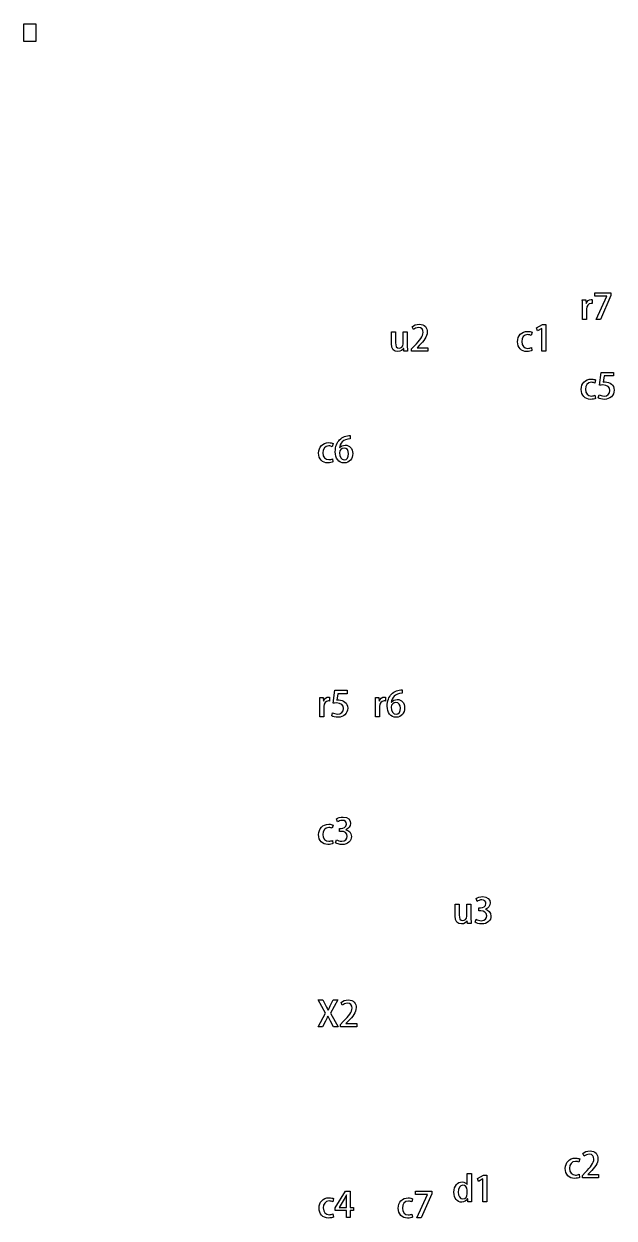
# Model space of a CAD drawing. Header units: centimetres. Extents: x -11.8 to 2.2, y -12.3 to 2.2.
# Drawn here: x -6.653 to -4.298, y -12.299 to -7.529 of the extents above; entities that cross this region are included whole.
import ezdxf

# ---------------------------------------------------------------- set-up
doc = ezdxf.new("R2010")
doc.units = ezdxf.units.CM
doc.header["$MEASUREMENT"] = 0
doc.header["$XCLIPFRAME"] = 0
doc.layers.add('Layer 1', color=7, linetype='Continuous')
picture_1 = doc.add_image_def('image2.jpg', size_in_pixel=(244, 367))

msp = doc.modelspace()

# ---------------------------------------------------------------- linework, layer by layer
at = {"layer": 'Layer 1', "color": 3}
for points, knots in [([(-4.38547, -8.63024), (-4.38688, -8.62996), (-4.38801, -8.62982), (-4.38956, -8.62982), (-4.38956, -8.62982), (-4.39803, -8.62982), (-4.40621, -8.63588), (-4.40974, -8.64576), (-4.40974, -8.64576), (-4.40974, -8.64576), (-4.41031, -8.64576), (-4.41031, -8.64576), (-4.41031, -8.64576), (-4.41031, -8.64576), (-4.41087, -8.63151), (-4.41087, -8.63151), (-4.41087, -8.63151), (-4.41087, -8.63151), (-4.42512, -8.63151), (-4.42512, -8.63151), (-4.42512, -8.63151), (-4.4247, -8.6387), (-4.42456, -8.64618), (-4.42456, -8.65521), (-4.42456, -8.65521), (-4.42456, -8.65521), (-4.42456, -8.70926), (-4.42456, -8.70926), (-4.42456, -8.70926), (-4.42456, -8.70926), (-4.40819, -8.70926), (-4.40819, -8.70926), (-4.40819, -8.70926), (-4.40819, -8.70926), (-4.40819, -8.66806), (-4.40819, -8.66806), (-4.40819, -8.66806), (-4.40819, -8.65451), (-4.40127, -8.64548), (-4.39027, -8.64548), (-4.39027, -8.64548), (-4.38843, -8.64548), (-4.38688, -8.64562), (-4.38547, -8.6459), (-4.38547, -8.6459), (-4.38547, -8.6459), (-4.38547, -8.63024), (-4.38547, -8.63024)], [0, 0, 0, 0, 0.0769231, 0.0769231, 0.0769231, 0.0769231, 0.1538462, 0.1538462, 0.1538462, 0.1538462, 0.2307692, 0.2307692, 0.2307692, 0.2307692, 0.3076923, 0.3076923, 0.3076923, 0.3076923, 0.3846154, 0.3846154, 0.3846154, 0.3846154, 0.4615385, 0.4615385, 0.4615385, 0.4615385, 0.5384615, 0.5384615, 0.5384615, 0.5384615, 0.6153846, 0.6153846, 0.6153846, 0.6153846, 0.6923077, 0.6923077, 0.6923077, 0.6923077, 0.7692308, 0.7692308, 0.7692308, 0.7692308, 0.8461538, 0.8461538, 0.8461538, 0.8461538, 1, 1, 1, 1]), ([(-4.37503, -8.61655), (-4.37503, -8.61655), (-4.32761, -8.61655), (-4.32761, -8.61655), (-4.32761, -8.61655), (-4.32761, -8.61655), (-4.32761, -8.61683), (-4.32761, -8.61683), (-4.32761, -8.61683), (-4.32761, -8.61683), (-4.3698, -8.70926), (-4.3698, -8.70926), (-4.3698, -8.70926), (-4.3698, -8.70926), (-4.35301, -8.70926), (-4.35301, -8.70926), (-4.35301, -8.70926), (-4.35301, -8.70926), (-4.31082, -8.61331), (-4.31082, -8.61331), (-4.31082, -8.61331), (-4.31082, -8.61331), (-4.31082, -8.603), (-4.31082, -8.603), (-4.31082, -8.603), (-4.31082, -8.603), (-4.37503, -8.603), (-4.37503, -8.603), (-4.37503, -8.603), (-4.37503, -8.603), (-4.37503, -8.61655), (-4.37503, -8.61655)], [0, 0, 0, 0, 0.1111111, 0.1111111, 0.1111111, 0.1111111, 0.2222222, 0.2222222, 0.2222222, 0.2222222, 0.3333333, 0.3333333, 0.3333333, 0.3333333, 0.4444444, 0.4444444, 0.4444444, 0.4444444, 0.5555556, 0.5555556, 0.5555556, 0.5555556, 0.6666667, 0.6666667, 0.6666667, 0.6666667, 0.7777778, 0.7777778, 0.7777778, 0.7777778, 1, 1, 1, 1]), ([(-5.04164, -8.82271), (-5.04164, -8.82271), (-5.0844, -8.82271), (-5.0844, -8.82271), (-5.0844, -8.82271), (-5.0844, -8.82271), (-5.0844, -8.82243), (-5.0844, -8.82243), (-5.0844, -8.82243), (-5.0844, -8.82243), (-5.07565, -8.81354), (-5.07565, -8.81354), (-5.07565, -8.81354), (-5.05716, -8.79487), (-5.0439, -8.77862), (-5.0439, -8.7591), (-5.0439, -8.7591), (-5.0439, -8.74299), (-5.05349, -8.72817), (-5.07537, -8.72817), (-5.07537, -8.72817), (-5.08722, -8.72817), (-5.09752, -8.73269), (-5.10401, -8.73805), (-5.10401, -8.73805), (-5.10401, -8.73805), (-5.09907, -8.74976), (-5.09907, -8.74976), (-5.09907, -8.74976), (-5.09413, -8.74581), (-5.0868, -8.74143), (-5.07861, -8.74143), (-5.07861, -8.74143), (-5.06521, -8.74143), (-5.06027, -8.75047), (-5.06027, -8.76079), (-5.06027, -8.76079), (-5.06027, -8.77678), (-5.07268, -8.79148), (-5.09512, -8.81453), (-5.09512, -8.81453), (-5.09512, -8.81453), (-5.10627, -8.82624), (-5.10627, -8.82624), (-5.10627, -8.82624), (-5.10627, -8.82624), (-5.10627, -8.83626), (-5.10627, -8.83626), (-5.10627, -8.83626), (-5.10627, -8.83626), (-5.04164, -8.83626), (-5.04164, -8.83626), (-5.04164, -8.83626), (-5.04164, -8.83626), (-5.04164, -8.82271), (-5.04164, -8.82271)], [0, 0, 0, 0, 0.0666667, 0.0666667, 0.0666667, 0.0666667, 0.1333333, 0.1333333, 0.1333333, 0.1333333, 0.2, 0.2, 0.2, 0.2, 0.2666667, 0.2666667, 0.2666667, 0.2666667, 0.3333333, 0.3333333, 0.3333333, 0.3333333, 0.4, 0.4, 0.4, 0.4, 0.4666667, 0.4666667, 0.4666667, 0.4666667, 0.5333333, 0.5333333, 0.5333333, 0.5333333, 0.6, 0.6, 0.6, 0.6, 0.6666667, 0.6666667, 0.6666667, 0.6666667, 0.7333333, 0.7333333, 0.7333333, 0.7333333, 0.8, 0.8, 0.8, 0.8, 0.8666667, 0.8666667, 0.8666667, 0.8666667, 1, 1, 1, 1]), ([(-5.12334, -8.75851), (-5.12334, -8.75851), (-5.13971, -8.75851), (-5.13971, -8.75851), (-5.13971, -8.75851), (-5.13971, -8.75851), (-5.13971, -8.80663), (-5.13971, -8.80663), (-5.13971, -8.80663), (-5.13971, -8.81834), (-5.14846, -8.82427), (-5.15594, -8.82427), (-5.15594, -8.82427), (-5.16666, -8.82427), (-5.17047, -8.81538), (-5.17047, -8.80197), (-5.17047, -8.80197), (-5.17047, -8.80197), (-5.17047, -8.75851), (-5.17047, -8.75851), (-5.17047, -8.75851), (-5.17047, -8.75851), (-5.18684, -8.75851), (-5.18684, -8.75851), (-5.18684, -8.75851), (-5.18684, -8.75851), (-5.18684, -8.8047), (-5.18684, -8.8047), (-5.18684, -8.8047), (-5.18684, -8.82949), (-5.17513, -8.83781), (-5.16172, -8.83781), (-5.16172, -8.83781), (-5.14916, -8.83781), (-5.14154, -8.83033), (-5.1383, -8.82497), (-5.1383, -8.82497), (-5.1383, -8.82497), (-5.13787, -8.82497), (-5.13787, -8.82497), (-5.13787, -8.82497), (-5.13787, -8.82497), (-5.13703, -8.83626), (-5.13703, -8.83626), (-5.13703, -8.83626), (-5.13703, -8.83626), (-5.12264, -8.83626), (-5.12264, -8.83626), (-5.12264, -8.83626), (-5.12292, -8.83005), (-5.12334, -8.82274), (-5.12334, -8.81401), (-5.12334, -8.81401), (-5.12334, -8.81401), (-5.12334, -8.75851), (-5.12334, -8.75851)], [0, 0, 0, 0, 0.0666667, 0.0666667, 0.0666667, 0.0666667, 0.1333333, 0.1333333, 0.1333333, 0.1333333, 0.2, 0.2, 0.2, 0.2, 0.2666667, 0.2666667, 0.2666667, 0.2666667, 0.3333333, 0.3333333, 0.3333333, 0.3333333, 0.4, 0.4, 0.4, 0.4, 0.4666667, 0.4666667, 0.4666667, 0.4666667, 0.5333333, 0.5333333, 0.5333333, 0.5333333, 0.6, 0.6, 0.6, 0.6, 0.6666667, 0.6666667, 0.6666667, 0.6666667, 0.7333333, 0.7333333, 0.7333333, 0.7333333, 0.8, 0.8, 0.8, 0.8, 0.8666667, 0.8666667, 0.8666667, 0.8666667, 1, 1, 1, 1]), ([(-4.62846, -8.82158), (-4.63213, -8.82314), (-4.63665, -8.82469), (-4.64314, -8.82469), (-4.64314, -8.82469), (-4.65669, -8.82469), (-4.6667, -8.81453), (-4.6667, -8.79745), (-4.6667, -8.79745), (-4.6667, -8.78221), (-4.65824, -8.7698), (-4.643, -8.7698), (-4.643, -8.7698), (-4.63637, -8.7698), (-4.63185, -8.77149), (-4.62903, -8.7729), (-4.62903, -8.7729), (-4.62903, -8.7729), (-4.62578, -8.76034), (-4.62578, -8.76034), (-4.62578, -8.76034), (-4.62917, -8.75865), (-4.63566, -8.75682), (-4.64314, -8.75682), (-4.64314, -8.75682), (-4.66812, -8.75682), (-4.68336, -8.77459), (-4.68336, -8.79816), (-4.68336, -8.79816), (-4.68336, -8.82243), (-4.66868, -8.83781), (-4.64624, -8.83781), (-4.64624, -8.83781), (-4.63721, -8.83781), (-4.62987, -8.83555), (-4.62621, -8.83386), (-4.62621, -8.83386), (-4.62621, -8.83386), (-4.62846, -8.82158), (-4.62846, -8.82158)], [0, 0, 0, 0, 0.0909091, 0.0909091, 0.0909091, 0.0909091, 0.1818182, 0.1818182, 0.1818182, 0.1818182, 0.2727273, 0.2727273, 0.2727273, 0.2727273, 0.3636364, 0.3636364, 0.3636364, 0.3636364, 0.4545455, 0.4545455, 0.4545455, 0.4545455, 0.5454545, 0.5454545, 0.5454545, 0.5454545, 0.6363636, 0.6363636, 0.6363636, 0.6363636, 0.7272727, 0.7272727, 0.7272727, 0.7272727, 0.8181818, 0.8181818, 0.8181818, 0.8181818, 1, 1, 1, 1]), ([(-4.57018, -8.83626), (-4.57018, -8.83626), (-4.57018, -8.73), (-4.57018, -8.73), (-4.57018, -8.73), (-4.57018, -8.73), (-4.58401, -8.73), (-4.58401, -8.73), (-4.58401, -8.73), (-4.58401, -8.73), (-4.608, -8.74285), (-4.608, -8.74285), (-4.608, -8.74285), (-4.608, -8.74285), (-4.60433, -8.75484), (-4.60433, -8.75484), (-4.60433, -8.75484), (-4.60433, -8.75484), (-4.58641, -8.74496), (-4.58641, -8.74496), (-4.58641, -8.74496), (-4.58641, -8.74496), (-4.58613, -8.74496), (-4.58613, -8.74496), (-4.58613, -8.74496), (-4.58613, -8.74496), (-4.58613, -8.83626), (-4.58613, -8.83626), (-4.58613, -8.83626), (-4.58613, -8.83626), (-4.57018, -8.83626), (-4.57018, -8.83626)], [0, 0, 0, 0, 0.1111111, 0.1111111, 0.1111111, 0.1111111, 0.2222222, 0.2222222, 0.2222222, 0.2222222, 0.3333333, 0.3333333, 0.3333333, 0.3333333, 0.4444444, 0.4444444, 0.4444444, 0.4444444, 0.5555556, 0.5555556, 0.5555556, 0.5555556, 0.6666667, 0.6666667, 0.6666667, 0.6666667, 0.7777778, 0.7777778, 0.7777778, 0.7777778, 1, 1, 1, 1]), ([(-4.37446, -9.01208), (-4.37813, -9.01364), (-4.38265, -9.01519), (-4.38914, -9.01519), (-4.38914, -9.01519), (-4.40269, -9.01519), (-4.4127, -9.00503), (-4.4127, -8.98795), (-4.4127, -8.98795), (-4.4127, -8.97271), (-4.40424, -8.9603), (-4.389, -8.9603), (-4.389, -8.9603), (-4.38237, -8.9603), (-4.37785, -8.96199), (-4.37503, -8.9634), (-4.37503, -8.9634), (-4.37503, -8.9634), (-4.37178, -8.95084), (-4.37178, -8.95084), (-4.37178, -8.95084), (-4.37517, -8.94915), (-4.38166, -8.94732), (-4.38914, -8.94732), (-4.38914, -8.94732), (-4.41412, -8.94732), (-4.42936, -8.96509), (-4.42936, -8.98866), (-4.42936, -8.98866), (-4.42936, -9.01293), (-4.41468, -9.02831), (-4.39224, -9.02831), (-4.39224, -9.02831), (-4.38321, -9.02831), (-4.37587, -9.02605), (-4.37221, -9.02436), (-4.37221, -9.02436), (-4.37221, -9.02436), (-4.37446, -9.01208), (-4.37446, -9.01208)], [0, 0, 0, 0, 0.0909091, 0.0909091, 0.0909091, 0.0909091, 0.1818182, 0.1818182, 0.1818182, 0.1818182, 0.2727273, 0.2727273, 0.2727273, 0.2727273, 0.3636364, 0.3636364, 0.3636364, 0.3636364, 0.4545455, 0.4545455, 0.4545455, 0.4545455, 0.5454545, 0.5454545, 0.5454545, 0.5454545, 0.6363636, 0.6363636, 0.6363636, 0.6363636, 0.7272727, 0.7272727, 0.7272727, 0.7272727, 0.8181818, 0.8181818, 0.8181818, 0.8181818, 1, 1, 1, 1]), ([(-4.34934, -8.9205), (-4.34934, -8.9205), (-4.35598, -8.97187), (-4.35598, -8.97187), (-4.35598, -8.97187), (-4.35245, -8.9713), (-4.3485, -8.97102), (-4.34313, -8.97102), (-4.34313, -8.97102), (-4.32423, -8.97102), (-4.31491, -8.97963), (-4.31491, -8.99332), (-4.31491, -8.99332), (-4.31491, -9.00715), (-4.32564, -9.01533), (-4.33763, -9.01533), (-4.33763, -9.01533), (-4.34624, -9.01533), (-4.354, -9.01237), (-4.35823, -9.00997), (-4.35823, -9.00997), (-4.35823, -9.00997), (-4.3619, -9.02239), (-4.3619, -9.02239), (-4.3619, -9.02239), (-4.35696, -9.02549), (-4.34751, -9.02831), (-4.33707, -9.02831), (-4.33707, -9.02831), (-4.31392, -9.02831), (-4.29826, -9.01237), (-4.29826, -8.99191), (-4.29826, -8.99191), (-4.29826, -8.97017), (-4.31491, -8.95889), (-4.33424, -8.95889), (-4.33424, -8.95889), (-4.33721, -8.95889), (-4.33918, -8.95917), (-4.3413, -8.95931), (-4.3413, -8.95931), (-4.3413, -8.95931), (-4.33777, -8.93405), (-4.33777, -8.93405), (-4.33777, -8.93405), (-4.33777, -8.93405), (-4.30052, -8.93405), (-4.30052, -8.93405), (-4.30052, -8.93405), (-4.30052, -8.93405), (-4.30052, -8.9205), (-4.30052, -8.9205), (-4.30052, -8.9205), (-4.30052, -8.9205), (-4.34934, -8.9205), (-4.34934, -8.9205)], [0, 0, 0, 0, 0.0666667, 0.0666667, 0.0666667, 0.0666667, 0.1333333, 0.1333333, 0.1333333, 0.1333333, 0.2, 0.2, 0.2, 0.2, 0.2666667, 0.2666667, 0.2666667, 0.2666667, 0.3333333, 0.3333333, 0.3333333, 0.3333333, 0.4, 0.4, 0.4, 0.4, 0.4666667, 0.4666667, 0.4666667, 0.4666667, 0.5333333, 0.5333333, 0.5333333, 0.5333333, 0.6, 0.6, 0.6, 0.6, 0.6666667, 0.6666667, 0.6666667, 0.6666667, 0.7333333, 0.7333333, 0.7333333, 0.7333333, 0.8, 0.8, 0.8, 0.8, 0.8666667, 0.8666667, 0.8666667, 0.8666667, 1, 1, 1, 1]), ([(-5.42221, -9.26608), (-5.42588, -9.26764), (-5.4304, -9.26919), (-5.43689, -9.26919), (-5.43689, -9.26919), (-5.45044, -9.26919), (-5.46045, -9.25903), (-5.46045, -9.24195), (-5.46045, -9.24195), (-5.46045, -9.22671), (-5.45199, -9.2143), (-5.43675, -9.2143), (-5.43675, -9.2143), (-5.43012, -9.2143), (-5.4256, -9.21599), (-5.42278, -9.2174), (-5.42278, -9.2174), (-5.42278, -9.2174), (-5.41953, -9.20484), (-5.41953, -9.20484), (-5.41953, -9.20484), (-5.42292, -9.20315), (-5.42941, -9.20132), (-5.43689, -9.20132), (-5.43689, -9.20132), (-5.46187, -9.20132), (-5.47711, -9.21909), (-5.47711, -9.24266), (-5.47711, -9.24266), (-5.47711, -9.26693), (-5.46243, -9.28231), (-5.43999, -9.28231), (-5.43999, -9.28231), (-5.43096, -9.28231), (-5.42362, -9.28005), (-5.41996, -9.27836), (-5.41996, -9.27836), (-5.41996, -9.27836), (-5.42221, -9.26608), (-5.42221, -9.26608)], [0, 0, 0, 0, 0.0909091, 0.0909091, 0.0909091, 0.0909091, 0.1818182, 0.1818182, 0.1818182, 0.1818182, 0.2727273, 0.2727273, 0.2727273, 0.2727273, 0.3636364, 0.3636364, 0.3636364, 0.3636364, 0.4545455, 0.4545455, 0.4545455, 0.4545455, 0.5454545, 0.5454545, 0.5454545, 0.5454545, 0.6363636, 0.6363636, 0.6363636, 0.6363636, 0.7272727, 0.7272727, 0.7272727, 0.7272727, 0.8181818, 0.8181818, 0.8181818, 0.8181818, 1, 1, 1, 1]), ([(-5.39413, -9.2222), (-5.39187, -9.20654), (-5.38101, -9.18593), (-5.35081, -9.18593), (-5.35081, -9.18593), (-5.35081, -9.18593), (-5.35095, -9.17295), (-5.35095, -9.17295), (-5.35095, -9.17295), (-5.36591, -9.17295), (-5.38256, -9.17789), (-5.39357, -9.18946), (-5.39357, -9.18946), (-5.40373, -9.20019), (-5.41064, -9.2167), (-5.41064, -9.23744), (-5.41064, -9.23744), (-5.41064, -9.26383), (-5.39738, -9.28231), (-5.3748, -9.28231), (-5.3748, -9.28231), (-5.35377, -9.28231), (-5.34121, -9.26467), (-5.34121, -9.24492), (-5.34121, -9.24492), (-5.34121, -9.22403), (-5.35363, -9.21119), (-5.37071, -9.21119), (-5.37071, -9.21119), (-5.38101, -9.21119), (-5.38891, -9.21599), (-5.39385, -9.2222), (-5.39385, -9.2222), (-5.39385, -9.2222), (-5.39413, -9.2222), (-5.39413, -9.2222)], [0, 0, 0, 0, 0.1, 0.1, 0.1, 0.1, 0.2, 0.2, 0.2, 0.2, 0.3, 0.3, 0.3, 0.3, 0.4, 0.4, 0.4, 0.4, 0.5, 0.5, 0.5, 0.5, 0.6, 0.6, 0.6, 0.6, 0.7, 0.7, 0.7, 0.7, 0.8, 0.8, 0.8, 0.8, 1, 1, 1, 1]), ([(-5.3748, -9.27004), (-5.38722, -9.27004), (-5.39413, -9.25804), (-5.39441, -9.24139), (-5.39441, -9.24139), (-5.39441, -9.23179), (-5.38524, -9.2229), (-5.37579, -9.2229), (-5.37579, -9.2229), (-5.36464, -9.2229), (-5.35758, -9.23208), (-5.35758, -9.24591), (-5.35758, -9.24591), (-5.35758, -9.25988), (-5.36407, -9.27004), (-5.3748, -9.27004)], [0, 0, 0, 0, 0.2, 0.2, 0.2, 0.2, 0.4, 0.4, 0.4, 0.4, 0.6, 0.6, 0.6, 0.6, 1, 1, 1, 1]), ([(-5.41233, -10.1905), (-5.41233, -10.1905), (-5.41897, -10.24187), (-5.41897, -10.24187), (-5.41897, -10.24187), (-5.41544, -10.2413), (-5.41149, -10.24102), (-5.40612, -10.24102), (-5.40612, -10.24102), (-5.38722, -10.24102), (-5.3779, -10.24963), (-5.3779, -10.26332), (-5.3779, -10.26332), (-5.3779, -10.27715), (-5.38863, -10.28533), (-5.40062, -10.28533), (-5.40062, -10.28533), (-5.40923, -10.28533), (-5.41699, -10.28237), (-5.42122, -10.27997), (-5.42122, -10.27997), (-5.42122, -10.27997), (-5.42489, -10.29239), (-5.42489, -10.29239), (-5.42489, -10.29239), (-5.41995, -10.29549), (-5.4105, -10.29831), (-5.40006, -10.29831), (-5.40006, -10.29831), (-5.37691, -10.29831), (-5.36125, -10.28237), (-5.36125, -10.26191), (-5.36125, -10.26191), (-5.36125, -10.24017), (-5.3779, -10.22889), (-5.39723, -10.22889), (-5.39723, -10.22889), (-5.4002, -10.22889), (-5.40217, -10.22917), (-5.40429, -10.22931), (-5.40429, -10.22931), (-5.40429, -10.22931), (-5.40076, -10.20405), (-5.40076, -10.20405), (-5.40076, -10.20405), (-5.40076, -10.20405), (-5.36351, -10.20405), (-5.36351, -10.20405), (-5.36351, -10.20405), (-5.36351, -10.20405), (-5.36351, -10.1905), (-5.36351, -10.1905), (-5.36351, -10.1905), (-5.36351, -10.1905), (-5.41233, -10.1905), (-5.41233, -10.1905)], [0, 0, 0, 0, 0.0666667, 0.0666667, 0.0666667, 0.0666667, 0.1333333, 0.1333333, 0.1333333, 0.1333333, 0.2, 0.2, 0.2, 0.2, 0.2666667, 0.2666667, 0.2666667, 0.2666667, 0.3333333, 0.3333333, 0.3333333, 0.3333333, 0.4, 0.4, 0.4, 0.4, 0.4666667, 0.4666667, 0.4666667, 0.4666667, 0.5333333, 0.5333333, 0.5333333, 0.5333333, 0.6, 0.6, 0.6, 0.6, 0.6666667, 0.6666667, 0.6666667, 0.6666667, 0.7333333, 0.7333333, 0.7333333, 0.7333333, 0.8, 0.8, 0.8, 0.8, 0.8666667, 0.8666667, 0.8666667, 0.8666667, 1, 1, 1, 1]), ([(-5.18712, -10.2382), (-5.18486, -10.22254), (-5.174, -10.20193), (-5.1438, -10.20193), (-5.1438, -10.20193), (-5.1438, -10.20193), (-5.14394, -10.18895), (-5.14394, -10.18895), (-5.14394, -10.18895), (-5.1589, -10.18895), (-5.17555, -10.19389), (-5.18656, -10.20546), (-5.18656, -10.20546), (-5.19672, -10.21619), (-5.20363, -10.2327), (-5.20363, -10.25344), (-5.20363, -10.25344), (-5.20363, -10.27983), (-5.19037, -10.29831), (-5.16779, -10.29831), (-5.16779, -10.29831), (-5.14676, -10.29831), (-5.1342, -10.28067), (-5.1342, -10.26092), (-5.1342, -10.26092), (-5.1342, -10.24003), (-5.14662, -10.22719), (-5.1637, -10.22719), (-5.1637, -10.22719), (-5.174, -10.22719), (-5.1819, -10.23199), (-5.18684, -10.2382), (-5.18684, -10.2382), (-5.18684, -10.2382), (-5.18712, -10.2382), (-5.18712, -10.2382)], [0, 0, 0, 0, 0.1, 0.1, 0.1, 0.1, 0.2, 0.2, 0.2, 0.2, 0.3, 0.3, 0.3, 0.3, 0.4, 0.4, 0.4, 0.4, 0.5, 0.5, 0.5, 0.5, 0.6, 0.6, 0.6, 0.6, 0.7, 0.7, 0.7, 0.7, 0.8, 0.8, 0.8, 0.8, 1, 1, 1, 1]), ([(-5.43322, -10.21774), (-5.43463, -10.21746), (-5.43576, -10.21732), (-5.43731, -10.21732), (-5.43731, -10.21732), (-5.44578, -10.21732), (-5.45396, -10.22338), (-5.45749, -10.23326), (-5.45749, -10.23326), (-5.45749, -10.23326), (-5.45806, -10.23326), (-5.45806, -10.23326), (-5.45806, -10.23326), (-5.45806, -10.23326), (-5.45862, -10.21901), (-5.45862, -10.21901), (-5.45862, -10.21901), (-5.45862, -10.21901), (-5.47287, -10.21901), (-5.47287, -10.21901), (-5.47287, -10.21901), (-5.47245, -10.2262), (-5.47231, -10.23368), (-5.47231, -10.24271), (-5.47231, -10.24271), (-5.47231, -10.24271), (-5.47231, -10.29676), (-5.47231, -10.29676), (-5.47231, -10.29676), (-5.47231, -10.29676), (-5.45594, -10.29676), (-5.45594, -10.29676), (-5.45594, -10.29676), (-5.45594, -10.29676), (-5.45594, -10.25556), (-5.45594, -10.25556), (-5.45594, -10.25556), (-5.45594, -10.24201), (-5.44902, -10.23298), (-5.43802, -10.23298), (-5.43802, -10.23298), (-5.43618, -10.23298), (-5.43463, -10.23312), (-5.43322, -10.2334), (-5.43322, -10.2334), (-5.43322, -10.2334), (-5.43322, -10.21774), (-5.43322, -10.21774)], [0, 0, 0, 0, 0.0769231, 0.0769231, 0.0769231, 0.0769231, 0.1538462, 0.1538462, 0.1538462, 0.1538462, 0.2307692, 0.2307692, 0.2307692, 0.2307692, 0.3076923, 0.3076923, 0.3076923, 0.3076923, 0.3846154, 0.3846154, 0.3846154, 0.3846154, 0.4615385, 0.4615385, 0.4615385, 0.4615385, 0.5384615, 0.5384615, 0.5384615, 0.5384615, 0.6153846, 0.6153846, 0.6153846, 0.6153846, 0.6923077, 0.6923077, 0.6923077, 0.6923077, 0.7692308, 0.7692308, 0.7692308, 0.7692308, 0.8461538, 0.8461538, 0.8461538, 0.8461538, 1, 1, 1, 1]), ([(-5.21097, -10.21774), (-5.21238, -10.21746), (-5.21351, -10.21732), (-5.21506, -10.21732), (-5.21506, -10.21732), (-5.22353, -10.21732), (-5.23171, -10.22338), (-5.23524, -10.23326), (-5.23524, -10.23326), (-5.23524, -10.23326), (-5.23581, -10.23326), (-5.23581, -10.23326), (-5.23581, -10.23326), (-5.23581, -10.23326), (-5.23637, -10.21901), (-5.23637, -10.21901), (-5.23637, -10.21901), (-5.23637, -10.21901), (-5.25062, -10.21901), (-5.25062, -10.21901), (-5.25062, -10.21901), (-5.2502, -10.2262), (-5.25006, -10.23368), (-5.25006, -10.24271), (-5.25006, -10.24271), (-5.25006, -10.24271), (-5.25006, -10.29676), (-5.25006, -10.29676), (-5.25006, -10.29676), (-5.25006, -10.29676), (-5.23369, -10.29676), (-5.23369, -10.29676), (-5.23369, -10.29676), (-5.23369, -10.29676), (-5.23369, -10.25556), (-5.23369, -10.25556), (-5.23369, -10.25556), (-5.23369, -10.24201), (-5.22677, -10.23298), (-5.21577, -10.23298), (-5.21577, -10.23298), (-5.21393, -10.23298), (-5.21238, -10.23312), (-5.21097, -10.2334), (-5.21097, -10.2334), (-5.21097, -10.2334), (-5.21097, -10.21774), (-5.21097, -10.21774)], [0, 0, 0, 0, 0.0769231, 0.0769231, 0.0769231, 0.0769231, 0.1538462, 0.1538462, 0.1538462, 0.1538462, 0.2307692, 0.2307692, 0.2307692, 0.2307692, 0.3076923, 0.3076923, 0.3076923, 0.3076923, 0.3846154, 0.3846154, 0.3846154, 0.3846154, 0.4615385, 0.4615385, 0.4615385, 0.4615385, 0.5384615, 0.5384615, 0.5384615, 0.5384615, 0.6153846, 0.6153846, 0.6153846, 0.6153846, 0.6923077, 0.6923077, 0.6923077, 0.6923077, 0.7692308, 0.7692308, 0.7692308, 0.7692308, 0.8461538, 0.8461538, 0.8461538, 0.8461538, 1, 1, 1, 1]), ([(-5.16779, -10.28604), (-5.18021, -10.28604), (-5.18712, -10.27404), (-5.1874, -10.25739), (-5.1874, -10.25739), (-5.1874, -10.24779), (-5.17823, -10.2389), (-5.16878, -10.2389), (-5.16878, -10.2389), (-5.15763, -10.2389), (-5.15057, -10.24808), (-5.15057, -10.26191), (-5.15057, -10.26191), (-5.15057, -10.27588), (-5.15706, -10.28604), (-5.16779, -10.28604)], [0, 0, 0, 0, 0.2, 0.2, 0.2, 0.2, 0.4, 0.4, 0.4, 0.4, 0.6, 0.6, 0.6, 0.6, 1, 1, 1, 1]), ([(-5.42221, -10.79008), (-5.42588, -10.79164), (-5.4304, -10.79319), (-5.43689, -10.79319), (-5.43689, -10.79319), (-5.45044, -10.79319), (-5.46045, -10.78303), (-5.46045, -10.76595), (-5.46045, -10.76595), (-5.46045, -10.75071), (-5.45199, -10.7383), (-5.43675, -10.7383), (-5.43675, -10.7383), (-5.43012, -10.7383), (-5.4256, -10.73999), (-5.42278, -10.7414), (-5.42278, -10.7414), (-5.42278, -10.7414), (-5.41953, -10.72884), (-5.41953, -10.72884), (-5.41953, -10.72884), (-5.42292, -10.72715), (-5.42941, -10.72532), (-5.43689, -10.72532), (-5.43689, -10.72532), (-5.46187, -10.72532), (-5.47711, -10.74309), (-5.47711, -10.76666), (-5.47711, -10.76666), (-5.47711, -10.79093), (-5.46243, -10.80631), (-5.43999, -10.80631), (-5.43999, -10.80631), (-5.43096, -10.80631), (-5.42362, -10.80405), (-5.41996, -10.80236), (-5.41996, -10.80236), (-5.41996, -10.80236), (-5.42221, -10.79008), (-5.42221, -10.79008)], [0, 0, 0, 0, 0.0909091, 0.0909091, 0.0909091, 0.0909091, 0.1818182, 0.1818182, 0.1818182, 0.1818182, 0.2727273, 0.2727273, 0.2727273, 0.2727273, 0.3636364, 0.3636364, 0.3636364, 0.3636364, 0.4545455, 0.4545455, 0.4545455, 0.4545455, 0.5454545, 0.5454545, 0.5454545, 0.5454545, 0.6363636, 0.6363636, 0.6363636, 0.6363636, 0.7272727, 0.7272727, 0.7272727, 0.7272727, 0.8181818, 0.8181818, 0.8181818, 0.8181818, 1, 1, 1, 1]), ([(-5.36873, -10.74719), (-5.35659, -10.74267), (-5.34982, -10.73319), (-5.34982, -10.72226), (-5.34982, -10.72226), (-5.34982, -10.70866), (-5.35956, -10.69667), (-5.37945, -10.69667), (-5.37945, -10.69667), (-5.39046, -10.69667), (-5.40076, -10.70048), (-5.40612, -10.70443), (-5.40612, -10.70443), (-5.40612, -10.70443), (-5.40203, -10.71617), (-5.40203, -10.71617), (-5.40203, -10.71617), (-5.39794, -10.71332), (-5.3906, -10.70979), (-5.38312, -10.70979), (-5.38312, -10.70979), (-5.37183, -10.70979), (-5.36647, -10.71645), (-5.36647, -10.72482), (-5.36647, -10.72482), (-5.36647, -10.73658), (-5.37847, -10.74211), (-5.38764, -10.74211), (-5.38764, -10.74211), (-5.38764, -10.74211), (-5.39455, -10.74211), (-5.39455, -10.74211), (-5.39455, -10.74211), (-5.39455, -10.74211), (-5.39455, -10.75382), (-5.39455, -10.75382), (-5.39455, -10.75382), (-5.39455, -10.75382), (-5.38736, -10.75382), (-5.38736, -10.75382), (-5.38736, -10.75382), (-5.3748, -10.75382), (-5.36323, -10.76017), (-5.36323, -10.77386), (-5.36323, -10.77386), (-5.36323, -10.78331), (-5.36944, -10.79319), (-5.38453, -10.79319), (-5.38453, -10.79319), (-5.39328, -10.79319), (-5.40175, -10.78966), (-5.40556, -10.78712), (-5.40556, -10.78712), (-5.40556, -10.78712), (-5.40979, -10.79968), (-5.40979, -10.79968), (-5.40979, -10.79968), (-5.40471, -10.80307), (-5.39484, -10.80631), (-5.38383, -10.80631), (-5.38383, -10.80631), (-5.3597, -10.80631), (-5.34643, -10.79178), (-5.34643, -10.77442), (-5.34643, -10.77442), (-5.34643, -10.75946), (-5.35674, -10.74973), (-5.36873, -10.74747), (-5.36873, -10.74747), (-5.36873, -10.74747), (-5.36873, -10.74719), (-5.36873, -10.74719)], [0, 0, 0, 0, 0.0526316, 0.0526316, 0.0526316, 0.0526316, 0.1052632, 0.1052632, 0.1052632, 0.1052632, 0.1578947, 0.1578947, 0.1578947, 0.1578947, 0.2105263, 0.2105263, 0.2105263, 0.2105263, 0.2631579, 0.2631579, 0.2631579, 0.2631579, 0.3157895, 0.3157895, 0.3157895, 0.3157895, 0.3684211, 0.3684211, 0.3684211, 0.3684211, 0.4210526, 0.4210526, 0.4210526, 0.4210526, 0.4736842, 0.4736842, 0.4736842, 0.4736842, 0.5263158, 0.5263158, 0.5263158, 0.5263158, 0.5789474, 0.5789474, 0.5789474, 0.5789474, 0.6315789, 0.6315789, 0.6315789, 0.6315789, 0.6842105, 0.6842105, 0.6842105, 0.6842105, 0.7368421, 0.7368421, 0.7368421, 0.7368421, 0.7894737, 0.7894737, 0.7894737, 0.7894737, 0.8421053, 0.8421053, 0.8421053, 0.8421053, 0.8947368, 0.8947368, 0.8947368, 0.8947368, 1, 1, 1, 1]), ([(-4.81177, -11.06469), (-4.79963, -11.06017), (-4.79286, -11.05069), (-4.79286, -11.03976), (-4.79286, -11.03976), (-4.79286, -11.02616), (-4.8026, -11.01417), (-4.82249, -11.01417), (-4.82249, -11.01417), (-4.8335, -11.01417), (-4.8438, -11.01798), (-4.84916, -11.02193), (-4.84916, -11.02193), (-4.84916, -11.02193), (-4.84507, -11.03367), (-4.84507, -11.03367), (-4.84507, -11.03367), (-4.84098, -11.03082), (-4.83364, -11.02729), (-4.82616, -11.02729), (-4.82616, -11.02729), (-4.81487, -11.02729), (-4.80951, -11.03395), (-4.80951, -11.04232), (-4.80951, -11.04232), (-4.80951, -11.05408), (-4.82151, -11.05961), (-4.83068, -11.05961), (-4.83068, -11.05961), (-4.83068, -11.05961), (-4.83759, -11.05961), (-4.83759, -11.05961), (-4.83759, -11.05961), (-4.83759, -11.05961), (-4.83759, -11.07132), (-4.83759, -11.07132), (-4.83759, -11.07132), (-4.83759, -11.07132), (-4.8304, -11.07132), (-4.8304, -11.07132), (-4.8304, -11.07132), (-4.81784, -11.07132), (-4.80627, -11.07767), (-4.80627, -11.09136), (-4.80627, -11.09136), (-4.80627, -11.10081), (-4.81248, -11.11069), (-4.82757, -11.11069), (-4.82757, -11.11069), (-4.83632, -11.11069), (-4.84479, -11.10716), (-4.8486, -11.10462), (-4.8486, -11.10462), (-4.8486, -11.10462), (-4.85283, -11.11718), (-4.85283, -11.11718), (-4.85283, -11.11718), (-4.84775, -11.12057), (-4.83788, -11.12381), (-4.82687, -11.12381), (-4.82687, -11.12381), (-4.80274, -11.12381), (-4.78947, -11.10928), (-4.78947, -11.09192), (-4.78947, -11.09192), (-4.78947, -11.07696), (-4.79978, -11.06723), (-4.81177, -11.06497), (-4.81177, -11.06497), (-4.81177, -11.06497), (-4.81177, -11.06469), (-4.81177, -11.06469)], [0, 0, 0, 0, 0.0526316, 0.0526316, 0.0526316, 0.0526316, 0.1052632, 0.1052632, 0.1052632, 0.1052632, 0.1578947, 0.1578947, 0.1578947, 0.1578947, 0.2105263, 0.2105263, 0.2105263, 0.2105263, 0.2631579, 0.2631579, 0.2631579, 0.2631579, 0.3157895, 0.3157895, 0.3157895, 0.3157895, 0.3684211, 0.3684211, 0.3684211, 0.3684211, 0.4210526, 0.4210526, 0.4210526, 0.4210526, 0.4736842, 0.4736842, 0.4736842, 0.4736842, 0.5263158, 0.5263158, 0.5263158, 0.5263158, 0.5789474, 0.5789474, 0.5789474, 0.5789474, 0.6315789, 0.6315789, 0.6315789, 0.6315789, 0.6842105, 0.6842105, 0.6842105, 0.6842105, 0.7368421, 0.7368421, 0.7368421, 0.7368421, 0.7894737, 0.7894737, 0.7894737, 0.7894737, 0.8421053, 0.8421053, 0.8421053, 0.8421053, 0.8947368, 0.8947368, 0.8947368, 0.8947368, 1, 1, 1, 1]), ([(-4.86934, -11.04451), (-4.86934, -11.04451), (-4.88571, -11.04451), (-4.88571, -11.04451), (-4.88571, -11.04451), (-4.88571, -11.04451), (-4.88571, -11.09263), (-4.88571, -11.09263), (-4.88571, -11.09263), (-4.88571, -11.10434), (-4.89446, -11.11027), (-4.90194, -11.11027), (-4.90194, -11.11027), (-4.91266, -11.11027), (-4.91647, -11.10138), (-4.91647, -11.08797), (-4.91647, -11.08797), (-4.91647, -11.08797), (-4.91647, -11.04451), (-4.91647, -11.04451), (-4.91647, -11.04451), (-4.91647, -11.04451), (-4.93284, -11.04451), (-4.93284, -11.04451), (-4.93284, -11.04451), (-4.93284, -11.04451), (-4.93284, -11.0907), (-4.93284, -11.0907), (-4.93284, -11.0907), (-4.93284, -11.11549), (-4.92113, -11.12381), (-4.90772, -11.12381), (-4.90772, -11.12381), (-4.89516, -11.12381), (-4.88754, -11.11633), (-4.8843, -11.11097), (-4.8843, -11.11097), (-4.8843, -11.11097), (-4.88387, -11.11097), (-4.88387, -11.11097), (-4.88387, -11.11097), (-4.88387, -11.11097), (-4.88303, -11.12226), (-4.88303, -11.12226), (-4.88303, -11.12226), (-4.88303, -11.12226), (-4.86864, -11.12226), (-4.86864, -11.12226), (-4.86864, -11.12226), (-4.86892, -11.11605), (-4.86934, -11.10874), (-4.86934, -11.10001), (-4.86934, -11.10001), (-4.86934, -11.10001), (-4.86934, -11.04451), (-4.86934, -11.04451)], [0, 0, 0, 0, 0.0666667, 0.0666667, 0.0666667, 0.0666667, 0.1333333, 0.1333333, 0.1333333, 0.1333333, 0.2, 0.2, 0.2, 0.2, 0.2666667, 0.2666667, 0.2666667, 0.2666667, 0.3333333, 0.3333333, 0.3333333, 0.3333333, 0.4, 0.4, 0.4, 0.4, 0.4666667, 0.4666667, 0.4666667, 0.4666667, 0.5333333, 0.5333333, 0.5333333, 0.5333333, 0.6, 0.6, 0.6, 0.6, 0.6666667, 0.6666667, 0.6666667, 0.6666667, 0.7333333, 0.7333333, 0.7333333, 0.7333333, 0.8, 0.8, 0.8, 0.8, 0.8666667, 0.8666667, 0.8666667, 0.8666667, 1, 1, 1, 1]), ([(-5.43012, -11.47962), (-5.43012, -11.47962), (-5.40048, -11.42692), (-5.40048, -11.42692), (-5.40048, -11.42692), (-5.40048, -11.42692), (-5.41883, -11.42692), (-5.41883, -11.42692), (-5.41883, -11.42692), (-5.41883, -11.42692), (-5.43068, -11.45053), (-5.43068, -11.45053), (-5.43068, -11.45053), (-5.43393, -11.45702), (-5.43632, -11.46196), (-5.43915, -11.46859), (-5.43915, -11.46859), (-5.43915, -11.46859), (-5.43943, -11.46859), (-5.43943, -11.46859), (-5.43943, -11.46859), (-5.44225, -11.46253), (-5.44479, -11.45716), (-5.44804, -11.45067), (-5.44804, -11.45067), (-5.44804, -11.45067), (-5.46003, -11.42692), (-5.46003, -11.42692), (-5.46003, -11.42692), (-5.46003, -11.42692), (-5.47852, -11.42692), (-5.47852, -11.42692), (-5.47852, -11.42692), (-5.47852, -11.42692), (-5.44973, -11.48005), (-5.44973, -11.48005), (-5.44973, -11.48005), (-5.44973, -11.48005), (-5.47965, -11.53501), (-5.47965, -11.53501), (-5.47965, -11.53501), (-5.47965, -11.53501), (-5.46144, -11.53501), (-5.46144, -11.53501), (-5.46144, -11.53501), (-5.46144, -11.53501), (-5.45029, -11.51199), (-5.45029, -11.51199), (-5.45029, -11.51199), (-5.4462, -11.50378), (-5.44338, -11.49799), (-5.4407, -11.4915), (-5.4407, -11.4915), (-5.4407, -11.4915), (-5.44028, -11.4915), (-5.44028, -11.4915), (-5.44028, -11.4915), (-5.43731, -11.49799), (-5.43435, -11.50378), (-5.42983, -11.51199), (-5.42983, -11.51199), (-5.42983, -11.51199), (-5.41798, -11.53501), (-5.41798, -11.53501), (-5.41798, -11.53501), (-5.41798, -11.53501), (-5.3995, -11.53501), (-5.3995, -11.53501), (-5.3995, -11.53501), (-5.3995, -11.53501), (-5.43012, -11.47962), (-5.43012, -11.47962)], [0, 0, 0, 0, 0.0526316, 0.0526316, 0.0526316, 0.0526316, 0.1052632, 0.1052632, 0.1052632, 0.1052632, 0.1578947, 0.1578947, 0.1578947, 0.1578947, 0.2105263, 0.2105263, 0.2105263, 0.2105263, 0.2631579, 0.2631579, 0.2631579, 0.2631579, 0.3157895, 0.3157895, 0.3157895, 0.3157895, 0.3684211, 0.3684211, 0.3684211, 0.3684211, 0.4210526, 0.4210526, 0.4210526, 0.4210526, 0.4736842, 0.4736842, 0.4736842, 0.4736842, 0.5263158, 0.5263158, 0.5263158, 0.5263158, 0.5789474, 0.5789474, 0.5789474, 0.5789474, 0.6315789, 0.6315789, 0.6315789, 0.6315789, 0.6842105, 0.6842105, 0.6842105, 0.6842105, 0.7368421, 0.7368421, 0.7368421, 0.7368421, 0.7894737, 0.7894737, 0.7894737, 0.7894737, 0.8421053, 0.8421053, 0.8421053, 0.8421053, 0.8947368, 0.8947368, 0.8947368, 0.8947368, 1, 1, 1, 1]), ([(-5.32527, -11.52146), (-5.32527, -11.52146), (-5.36803, -11.52146), (-5.36803, -11.52146), (-5.36803, -11.52146), (-5.36803, -11.52146), (-5.36803, -11.52118), (-5.36803, -11.52118), (-5.36803, -11.52118), (-5.36803, -11.52118), (-5.35928, -11.51229), (-5.35928, -11.51229), (-5.35928, -11.51229), (-5.34079, -11.49362), (-5.32753, -11.47737), (-5.32753, -11.45785), (-5.32753, -11.45785), (-5.32753, -11.44174), (-5.33712, -11.42692), (-5.359, -11.42692), (-5.359, -11.42692), (-5.37085, -11.42692), (-5.38115, -11.43144), (-5.38764, -11.4368), (-5.38764, -11.4368), (-5.38764, -11.4368), (-5.3827, -11.44851), (-5.3827, -11.44851), (-5.3827, -11.44851), (-5.37776, -11.44456), (-5.37043, -11.44018), (-5.36224, -11.44018), (-5.36224, -11.44018), (-5.34884, -11.44018), (-5.3439, -11.44922), (-5.3439, -11.45954), (-5.3439, -11.45954), (-5.3439, -11.47553), (-5.35631, -11.49023), (-5.37875, -11.51328), (-5.37875, -11.51328), (-5.37875, -11.51328), (-5.3899, -11.52499), (-5.3899, -11.52499), (-5.3899, -11.52499), (-5.3899, -11.52499), (-5.3899, -11.53501), (-5.3899, -11.53501), (-5.3899, -11.53501), (-5.3899, -11.53501), (-5.32527, -11.53501), (-5.32527, -11.53501), (-5.32527, -11.53501), (-5.32527, -11.53501), (-5.32527, -11.52146), (-5.32527, -11.52146)], [0, 0, 0, 0, 0.0666667, 0.0666667, 0.0666667, 0.0666667, 0.1333333, 0.1333333, 0.1333333, 0.1333333, 0.2, 0.2, 0.2, 0.2, 0.2666667, 0.2666667, 0.2666667, 0.2666667, 0.3333333, 0.3333333, 0.3333333, 0.3333333, 0.4, 0.4, 0.4, 0.4, 0.4666667, 0.4666667, 0.4666667, 0.4666667, 0.5333333, 0.5333333, 0.5333333, 0.5333333, 0.6, 0.6, 0.6, 0.6, 0.6666667, 0.6666667, 0.6666667, 0.6666667, 0.7333333, 0.7333333, 0.7333333, 0.7333333, 0.8, 0.8, 0.8, 0.8, 0.8666667, 0.8666667, 0.8666667, 0.8666667, 1, 1, 1, 1]), ([(-4.43796, -12.12358), (-4.44163, -12.12514), (-4.44615, -12.12669), (-4.45264, -12.12669), (-4.45264, -12.12669), (-4.46619, -12.12669), (-4.4762, -12.11653), (-4.4762, -12.09945), (-4.4762, -12.09945), (-4.4762, -12.08421), (-4.46774, -12.0718), (-4.4525, -12.0718), (-4.4525, -12.0718), (-4.44587, -12.0718), (-4.44135, -12.07349), (-4.43853, -12.0749), (-4.43853, -12.0749), (-4.43853, -12.0749), (-4.43528, -12.06234), (-4.43528, -12.06234), (-4.43528, -12.06234), (-4.43867, -12.06065), (-4.44516, -12.05882), (-4.45264, -12.05882), (-4.45264, -12.05882), (-4.47762, -12.05882), (-4.49286, -12.07659), (-4.49286, -12.10016), (-4.49286, -12.10016), (-4.49286, -12.12443), (-4.47818, -12.13981), (-4.45574, -12.13981), (-4.45574, -12.13981), (-4.44671, -12.13981), (-4.43937, -12.13755), (-4.43571, -12.13586), (-4.43571, -12.13586), (-4.43571, -12.13586), (-4.43796, -12.12358), (-4.43796, -12.12358)], [0, 0, 0, 0, 0.0909091, 0.0909091, 0.0909091, 0.0909091, 0.1818182, 0.1818182, 0.1818182, 0.1818182, 0.2727273, 0.2727273, 0.2727273, 0.2727273, 0.3636364, 0.3636364, 0.3636364, 0.3636364, 0.4545455, 0.4545455, 0.4545455, 0.4545455, 0.5454545, 0.5454545, 0.5454545, 0.5454545, 0.6363636, 0.6363636, 0.6363636, 0.6363636, 0.7272727, 0.7272727, 0.7272727, 0.7272727, 0.8181818, 0.8181818, 0.8181818, 0.8181818, 1, 1, 1, 1]), ([(-4.36035, -12.12471), (-4.36035, -12.12471), (-4.40311, -12.12471), (-4.40311, -12.12471), (-4.40311, -12.12471), (-4.40311, -12.12471), (-4.40311, -12.12443), (-4.40311, -12.12443), (-4.40311, -12.12443), (-4.40311, -12.12443), (-4.39436, -12.11554), (-4.39436, -12.11554), (-4.39436, -12.11554), (-4.37587, -12.09687), (-4.36261, -12.08062), (-4.36261, -12.0611), (-4.36261, -12.0611), (-4.36261, -12.04499), (-4.3722, -12.03017), (-4.39408, -12.03017), (-4.39408, -12.03017), (-4.40593, -12.03017), (-4.41623, -12.03469), (-4.42272, -12.04005), (-4.42272, -12.04005), (-4.42272, -12.04005), (-4.41778, -12.05176), (-4.41778, -12.05176), (-4.41778, -12.05176), (-4.41284, -12.04781), (-4.40551, -12.04343), (-4.39732, -12.04343), (-4.39732, -12.04343), (-4.38392, -12.04343), (-4.37898, -12.05247), (-4.37898, -12.06279), (-4.37898, -12.06279), (-4.37898, -12.07878), (-4.39139, -12.09348), (-4.41383, -12.11653), (-4.41383, -12.11653), (-4.41383, -12.11653), (-4.42498, -12.12824), (-4.42498, -12.12824), (-4.42498, -12.12824), (-4.42498, -12.12824), (-4.42498, -12.13826), (-4.42498, -12.13826), (-4.42498, -12.13826), (-4.42498, -12.13826), (-4.36035, -12.13826), (-4.36035, -12.13826), (-4.36035, -12.13826), (-4.36035, -12.13826), (-4.36035, -12.12471), (-4.36035, -12.12471)], [0, 0, 0, 0, 0.0666667, 0.0666667, 0.0666667, 0.0666667, 0.1333333, 0.1333333, 0.1333333, 0.1333333, 0.2, 0.2, 0.2, 0.2, 0.2666667, 0.2666667, 0.2666667, 0.2666667, 0.3333333, 0.3333333, 0.3333333, 0.3333333, 0.4, 0.4, 0.4, 0.4, 0.4666667, 0.4666667, 0.4666667, 0.4666667, 0.5333333, 0.5333333, 0.5333333, 0.5333333, 0.6, 0.6, 0.6, 0.6, 0.6666667, 0.6666667, 0.6666667, 0.6666667, 0.7333333, 0.7333333, 0.7333333, 0.7333333, 0.8, 0.8, 0.8, 0.8, 0.8666667, 0.8666667, 0.8666667, 0.8666667, 1, 1, 1, 1]), ([(-4.86765, -12.12034), (-4.86765, -12.12034), (-4.88402, -12.12034), (-4.88402, -12.12034), (-4.88402, -12.12034), (-4.88402, -12.12034), (-4.88402, -12.16451), (-4.88402, -12.16451), (-4.88402, -12.16451), (-4.88402, -12.16451), (-4.8843, -12.16451), (-4.8843, -12.16451), (-4.8843, -12.16451), (-4.88768, -12.15858), (-4.89488, -12.15407), (-4.9049, -12.15407), (-4.9049, -12.15407), (-4.92226, -12.15407), (-4.93736, -12.16902), (-4.93736, -12.19541), (-4.93736, -12.19541), (-4.93736, -12.2194), (-4.92395, -12.23506), (-4.90631, -12.23506), (-4.90631, -12.23506), (-4.8953, -12.23506), (-4.88684, -12.22928), (-4.88275, -12.22137), (-4.88275, -12.22137), (-4.88275, -12.22137), (-4.88232, -12.22137), (-4.88232, -12.22137), (-4.88232, -12.22137), (-4.88232, -12.22137), (-4.88148, -12.23351), (-4.88148, -12.23351), (-4.88148, -12.23351), (-4.88148, -12.23351), (-4.86708, -12.23351), (-4.86708, -12.23351), (-4.86708, -12.23351), (-4.86737, -12.22815), (-4.86765, -12.21982), (-4.86765, -12.21277), (-4.86765, -12.21277), (-4.86765, -12.21277), (-4.86765, -12.12034), (-4.86765, -12.12034)], [0, 0, 0, 0, 0.0769231, 0.0769231, 0.0769231, 0.0769231, 0.1538462, 0.1538462, 0.1538462, 0.1538462, 0.2307692, 0.2307692, 0.2307692, 0.2307692, 0.3076923, 0.3076923, 0.3076923, 0.3076923, 0.3846154, 0.3846154, 0.3846154, 0.3846154, 0.4615385, 0.4615385, 0.4615385, 0.4615385, 0.5384615, 0.5384615, 0.5384615, 0.5384615, 0.6153846, 0.6153846, 0.6153846, 0.6153846, 0.6923077, 0.6923077, 0.6923077, 0.6923077, 0.7692308, 0.7692308, 0.7692308, 0.7692308, 0.8461538, 0.8461538, 0.8461538, 0.8461538, 1, 1, 1, 1]), ([(-4.80542, -12.23351), (-4.80542, -12.23351), (-4.80542, -12.12725), (-4.80542, -12.12725), (-4.80542, -12.12725), (-4.80542, -12.12725), (-4.81925, -12.12725), (-4.81925, -12.12725), (-4.81925, -12.12725), (-4.81925, -12.12725), (-4.84324, -12.1401), (-4.84324, -12.1401), (-4.84324, -12.1401), (-4.84324, -12.1401), (-4.83957, -12.15209), (-4.83957, -12.15209), (-4.83957, -12.15209), (-4.83957, -12.15209), (-4.82165, -12.14221), (-4.82165, -12.14221), (-4.82165, -12.14221), (-4.82165, -12.14221), (-4.82137, -12.14221), (-4.82137, -12.14221), (-4.82137, -12.14221), (-4.82137, -12.14221), (-4.82137, -12.23351), (-4.82137, -12.23351), (-4.82137, -12.23351), (-4.82137, -12.23351), (-4.80542, -12.23351), (-4.80542, -12.23351)], [0, 0, 0, 0, 0.1111111, 0.1111111, 0.1111111, 0.1111111, 0.2222222, 0.2222222, 0.2222222, 0.2222222, 0.3333333, 0.3333333, 0.3333333, 0.3333333, 0.4444444, 0.4444444, 0.4444444, 0.4444444, 0.5555556, 0.5555556, 0.5555556, 0.5555556, 0.6666667, 0.6666667, 0.6666667, 0.6666667, 0.7777778, 0.7777778, 0.7777778, 0.7777778, 1, 1, 1, 1]), ([(-5.35112, -12.26848), (-5.35112, -12.26848), (-5.33786, -12.26848), (-5.33786, -12.26848), (-5.33786, -12.26848), (-5.33786, -12.26848), (-5.33786, -12.25606), (-5.33786, -12.25606), (-5.33786, -12.25606), (-5.33786, -12.25606), (-5.35112, -12.25606), (-5.35112, -12.25606), (-5.35112, -12.25606), (-5.35112, -12.25606), (-5.35112, -12.1903), (-5.35112, -12.1903), (-5.35112, -12.1903), (-5.35112, -12.1903), (-5.36933, -12.1903), (-5.36933, -12.1903), (-5.36933, -12.1903), (-5.36933, -12.1903), (-5.41096, -12.2579), (-5.41096, -12.2579), (-5.41096, -12.2579), (-5.41096, -12.2579), (-5.41096, -12.26848), (-5.41096, -12.26848), (-5.41096, -12.26848), (-5.41096, -12.26848), (-5.36651, -12.26848), (-5.36651, -12.26848), (-5.36651, -12.26848), (-5.36651, -12.26848), (-5.36651, -12.29656), (-5.36651, -12.29656), (-5.36651, -12.29656), (-5.36651, -12.29656), (-5.35112, -12.29656), (-5.35112, -12.29656), (-5.35112, -12.29656), (-5.35112, -12.29656), (-5.35112, -12.26848), (-5.35112, -12.26848)], [0, 0, 0, 0, 0.0833333, 0.0833333, 0.0833333, 0.0833333, 0.1666667, 0.1666667, 0.1666667, 0.1666667, 0.25, 0.25, 0.25, 0.25, 0.3333333, 0.3333333, 0.3333333, 0.3333333, 0.4166667, 0.4166667, 0.4166667, 0.4166667, 0.5, 0.5, 0.5, 0.5, 0.5833333, 0.5833333, 0.5833333, 0.5833333, 0.6666667, 0.6666667, 0.6666667, 0.6666667, 0.75, 0.75, 0.75, 0.75, 0.8333333, 0.8333333, 0.8333333, 0.8333333, 1, 1, 1, 1]), ([(-5.39557, -12.25578), (-5.39557, -12.25578), (-5.37525, -12.22332), (-5.37525, -12.22332), (-5.37525, -12.22332), (-5.37229, -12.21768), (-5.36961, -12.21246), (-5.36636, -12.20569), (-5.36636, -12.20569), (-5.36636, -12.20569), (-5.3658, -12.20569), (-5.3658, -12.20569), (-5.3658, -12.20569), (-5.36622, -12.21175), (-5.36651, -12.2181), (-5.36651, -12.22417), (-5.36651, -12.22417), (-5.36651, -12.22417), (-5.36651, -12.25606), (-5.36651, -12.25606), (-5.36651, -12.25606), (-5.36651, -12.25606), (-5.39557, -12.25606), (-5.39557, -12.25606), (-5.39557, -12.25606), (-5.39557, -12.25606), (-5.39557, -12.25578), (-5.39557, -12.25578)], [0, 0, 0, 0, 0.125, 0.125, 0.125, 0.125, 0.25, 0.25, 0.25, 0.25, 0.375, 0.375, 0.375, 0.375, 0.5, 0.5, 0.5, 0.5, 0.625, 0.625, 0.625, 0.625, 0.75, 0.75, 0.75, 0.75, 1, 1, 1, 1]), ([(-5.09004, -12.2043), (-5.09004, -12.2043), (-5.04262, -12.2043), (-5.04262, -12.2043), (-5.04262, -12.2043), (-5.04262, -12.2043), (-5.04262, -12.20458), (-5.04262, -12.20458), (-5.04262, -12.20458), (-5.04262, -12.20458), (-5.08481, -12.29701), (-5.08481, -12.29701), (-5.08481, -12.29701), (-5.08481, -12.29701), (-5.06802, -12.29701), (-5.06802, -12.29701), (-5.06802, -12.29701), (-5.06802, -12.29701), (-5.02583, -12.20106), (-5.02583, -12.20106), (-5.02583, -12.20106), (-5.02583, -12.20106), (-5.02583, -12.19075), (-5.02583, -12.19075), (-5.02583, -12.19075), (-5.02583, -12.19075), (-5.09004, -12.19075), (-5.09004, -12.19075), (-5.09004, -12.19075), (-5.09004, -12.19075), (-5.09004, -12.2043), (-5.09004, -12.2043)], [0, 0, 0, 0, 0.1111111, 0.1111111, 0.1111111, 0.1111111, 0.2222222, 0.2222222, 0.2222222, 0.2222222, 0.3333333, 0.3333333, 0.3333333, 0.3333333, 0.4444444, 0.4444444, 0.4444444, 0.4444444, 0.5555556, 0.5555556, 0.5555556, 0.5555556, 0.6666667, 0.6666667, 0.6666667, 0.6666667, 0.7777778, 0.7777778, 0.7777778, 0.7777778, 1, 1, 1, 1]), ([(-4.88402, -12.20162), (-4.88402, -12.21248), (-4.89093, -12.2218), (-4.90151, -12.2218), (-4.90151, -12.2218), (-4.91393, -12.2218), (-4.9207, -12.21009), (-4.9207, -12.19485), (-4.9207, -12.19485), (-4.9207, -12.17946), (-4.91379, -12.16705), (-4.90123, -12.16705), (-4.90123, -12.16705), (-4.89206, -12.16705), (-4.88402, -12.17453), (-4.88402, -12.18723), (-4.88402, -12.18723), (-4.88402, -12.18723), (-4.88402, -12.20162), (-4.88402, -12.20162)], [0, 0, 0, 0, 0.1666667, 0.1666667, 0.1666667, 0.1666667, 0.3333333, 0.3333333, 0.3333333, 0.3333333, 0.5, 0.5, 0.5, 0.5, 0.6666667, 0.6666667, 0.6666667, 0.6666667, 1, 1, 1, 1]), ([(-5.42055, -12.28188), (-5.42422, -12.28344), (-5.42874, -12.28499), (-5.43523, -12.28499), (-5.43523, -12.28499), (-5.44878, -12.28499), (-5.45879, -12.27483), (-5.45879, -12.25775), (-5.45879, -12.25775), (-5.45879, -12.24251), (-5.45033, -12.2301), (-5.43509, -12.2301), (-5.43509, -12.2301), (-5.42846, -12.2301), (-5.42394, -12.23179), (-5.42112, -12.2332), (-5.42112, -12.2332), (-5.42112, -12.2332), (-5.41787, -12.22064), (-5.41787, -12.22064), (-5.41787, -12.22064), (-5.42126, -12.21895), (-5.42775, -12.21712), (-5.43523, -12.21712), (-5.43523, -12.21712), (-5.46021, -12.21712), (-5.47545, -12.23489), (-5.47545, -12.25846), (-5.47545, -12.25846), (-5.47545, -12.28273), (-5.46077, -12.29811), (-5.43833, -12.29811), (-5.43833, -12.29811), (-5.4293, -12.29811), (-5.42196, -12.29585), (-5.4183, -12.29416), (-5.4183, -12.29416), (-5.4183, -12.29416), (-5.42055, -12.28188), (-5.42055, -12.28188)], [0, 0, 0, 0, 0.0909091, 0.0909091, 0.0909091, 0.0909091, 0.1818182, 0.1818182, 0.1818182, 0.1818182, 0.2727273, 0.2727273, 0.2727273, 0.2727273, 0.3636364, 0.3636364, 0.3636364, 0.3636364, 0.4545455, 0.4545455, 0.4545455, 0.4545455, 0.5454545, 0.5454545, 0.5454545, 0.5454545, 0.6363636, 0.6363636, 0.6363636, 0.6363636, 0.7272727, 0.7272727, 0.7272727, 0.7272727, 0.8181818, 0.8181818, 0.8181818, 0.8181818, 1, 1, 1, 1]), ([(-5.10471, -12.28233), (-5.10838, -12.28389), (-5.1129, -12.28544), (-5.11939, -12.28544), (-5.11939, -12.28544), (-5.13294, -12.28544), (-5.14295, -12.27528), (-5.14295, -12.2582), (-5.14295, -12.2582), (-5.14295, -12.24296), (-5.13449, -12.23055), (-5.11925, -12.23055), (-5.11925, -12.23055), (-5.11262, -12.23055), (-5.1081, -12.23224), (-5.10528, -12.23365), (-5.10528, -12.23365), (-5.10528, -12.23365), (-5.10203, -12.22109), (-5.10203, -12.22109), (-5.10203, -12.22109), (-5.10542, -12.2194), (-5.11191, -12.21757), (-5.11939, -12.21757), (-5.11939, -12.21757), (-5.14437, -12.21757), (-5.15961, -12.23534), (-5.15961, -12.25891), (-5.15961, -12.25891), (-5.15961, -12.28318), (-5.14493, -12.29856), (-5.12249, -12.29856), (-5.12249, -12.29856), (-5.11346, -12.29856), (-5.10612, -12.2963), (-5.10246, -12.29461), (-5.10246, -12.29461), (-5.10246, -12.29461), (-5.10471, -12.28233), (-5.10471, -12.28233)], [0, 0, 0, 0, 0.0909091, 0.0909091, 0.0909091, 0.0909091, 0.1818182, 0.1818182, 0.1818182, 0.1818182, 0.2727273, 0.2727273, 0.2727273, 0.2727273, 0.3636364, 0.3636364, 0.3636364, 0.3636364, 0.4545455, 0.4545455, 0.4545455, 0.4545455, 0.5454545, 0.5454545, 0.5454545, 0.5454545, 0.6363636, 0.6363636, 0.6363636, 0.6363636, 0.7272727, 0.7272727, 0.7272727, 0.7272727, 0.8181818, 0.8181818, 0.8181818, 0.8181818, 1, 1, 1, 1])]:
    msp.add_open_spline(points, degree=3, knots=knots, dxfattribs=at)

# ---------------------------------------------------------------- pictures from other files: only their frames are drawn
at = {"layer": 'Layer 1'}
image = msp.add_image(picture_1, insert=(-6.56888, -12.79672), size_in_units=(3.38889, 5.09722), dxfattribs=at)
image.set_boundary_path([(-6.5689, -12.7967), (-3.1686, -7.6962)])
image.dxf.flags = 3

doc.saveas('drawing.dxf')
